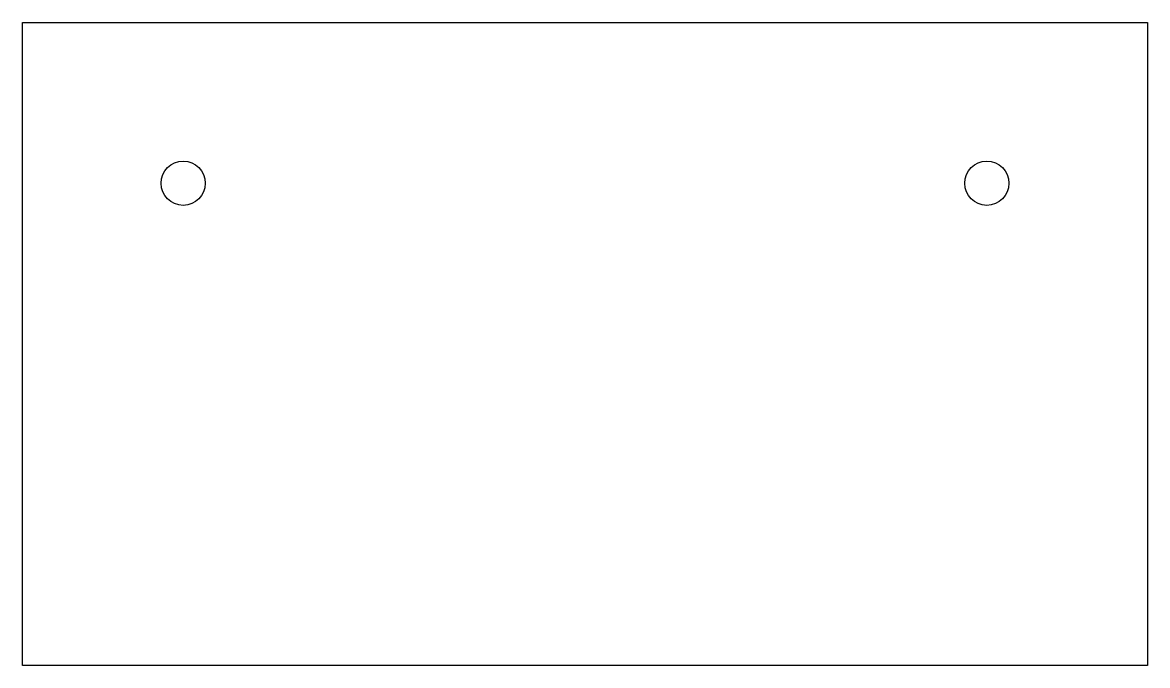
# Model space of a CAD drawing. Header units: millimetres. Extents: x 0 to 140, y 0 to 80.
import ezdxf

# ---------------------------------------------------------------- set-up
doc = ezdxf.new("R2010")
doc.units = ezdxf.units.MM

msp = doc.modelspace()

# ---------------------------------------------------------------- linework, layer by layer
for p, q in [((0, 0), (0, 80)), ((0, 80), (140, 80)), ((140, 80), (140, 0)), ((140, 0), (0, 0))]:
    msp.add_line(p, q)
for centre in [(20, 60), (120, 60)]:
    msp.add_circle(centre, 2.75)

doc.saveas('drawing.dxf')
